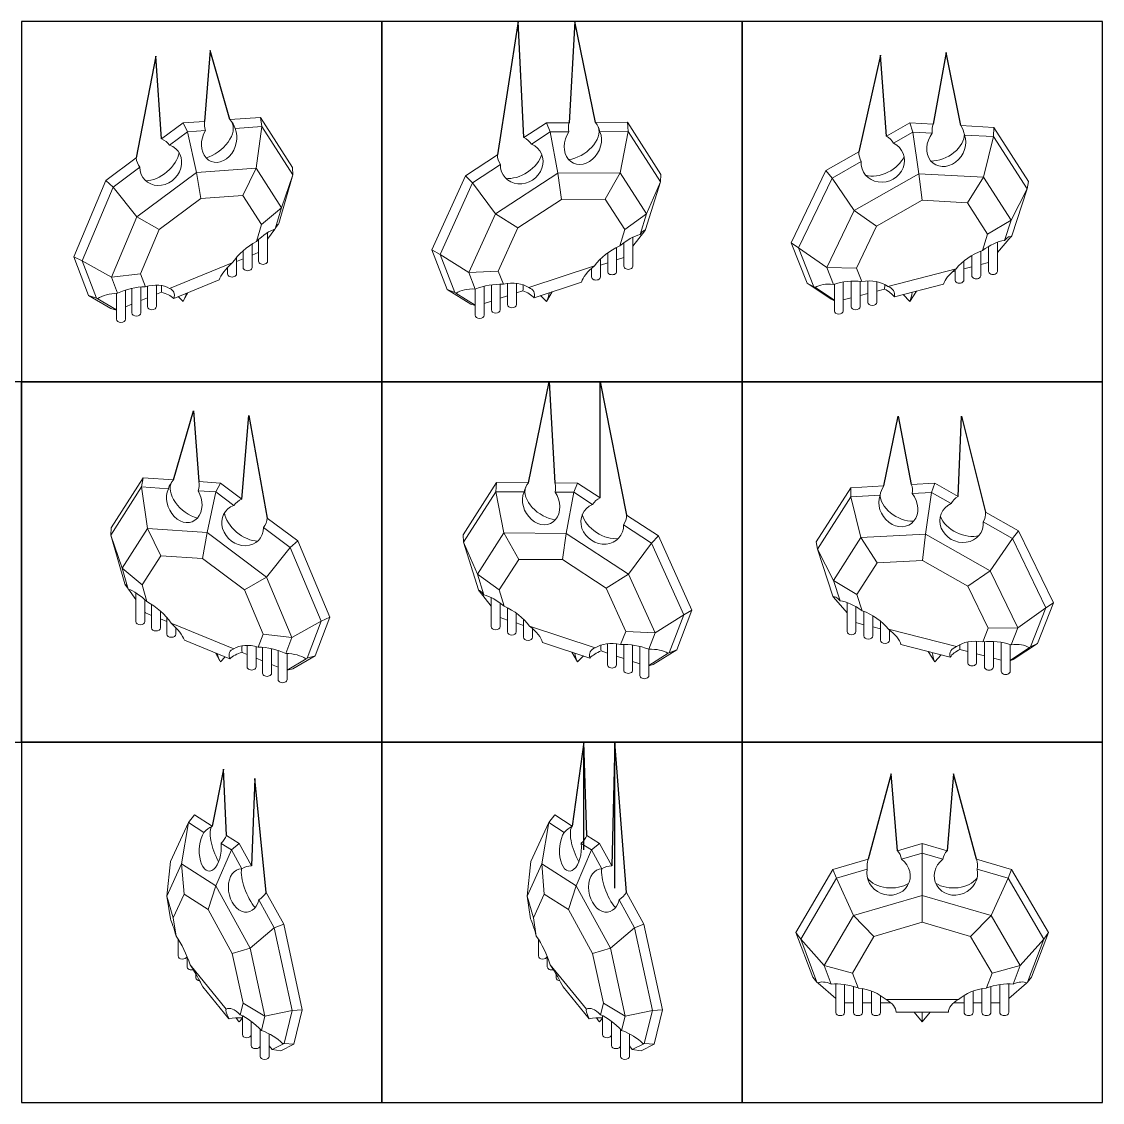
# Model space of a CAD drawing. Header units: inches. Extents: x -209 to 33, y -22 to 39.
# Drawn here: x -87.7 to -27.2, y -21.9 to 38.6 of the extents above; entities that cross this region are included whole.
import ezdxf

# ---------------------------------------------------------------- set-up
doc = ezdxf.new("R2010")
doc.units = ezdxf.units.IN
doc.header["$MEASUREMENT"] = 0

msp = doc.modelspace()

# ---------------------------------------------------------------- linework, layer by layer
for p, q in [((-59.871, 38.604), (-61.032, 31.141)), ((-59.549, 32.109), (-59.871, 38.604)), ((-56.698, 38.604), (-57.02, 32.943)), ((-55.537, 32.952), (-56.698, 38.604)), ((-77.118, 36.982), (-77.425, 33.019)), ((-76.008, 33.118), (-77.118, 36.982)), ((-80.149, 36.672), (-81.258, 30.975)), ((-79.842, 32.032), (-80.149, 36.672)), ((-39.58, 36.721), (-40.784, 31.313)), ((-39.247, 32.188), (-39.58, 36.721)), ((-35.897, 36.87), (-36.625, 32.863)), ((-35.087, 32.78), (-35.897, 36.87)), ((-59.289, 12.778), (-58.127, 18.43)), ((-58.127, 18.43), (-57.806, 12.768)), ((-55.277, 11.934), (-55.277, 18.43)), ((-55.277, 18.43), (-53.794, 10.966)), ((-79.167, 12.944), (-78.057, 16.807)), ((-78.057, 16.807), (-77.75, 12.845)), ((-75.333, 11.858), (-74.947, 16.549)), ((-74.947, 16.549), (-73.916, 10.801)), ((-39.39, 12.605), (-38.58, 16.518)), ((-38.58, 16.518), (-37.853, 12.689)), ((-35.23, 12.014), (-35.034, 16.518)), ((-35.034, 16.518), (-33.693, 11.139)), ((-56.196, -1.744), (-56.837, -6.446)), ((-56.196, -7.782), (-56.196, -1.744)), ((-56.019, -6.968), (-56.196, -1.744)), ((-54.446, -1.744), (-54.623, -8.677)), ((-54.446, -9.925), (-54.446, -1.744)), ((-53.806, -10.158), (-54.446, -1.744)), ((-76.371, -3.254), (-77.011, -6.446)), ((-76.193, -6.968), (-76.371, -3.254)), ((-38.989, -3.522), (-40.27, -8.302)), ((-38.634, -7.823), (-38.989, -3.522)), ((-35.489, -3.522), (-35.843, -7.823)), ((-34.207, -8.302), (-35.489, -3.522)), ((-74.621, -3.79), (-74.798, -8.677)), ((-73.98, -10.158), (-74.621, -3.79))]:
    msp.add_line(p, q)
at = {"color": 0, "linetype": 'Continuous', "lineweight": 0, "extrusion": (-2e-16, -0.707107, 0.707107)}
for p, q in [((-79.842, 32.032), (-78.633, 32.934)), ((-78.633, 32.934), (-77.425, 33.019)), ((-78.633, 32.934), (-78.383, 32.437)), ((-76.008, 33.118), (-74.303, 33.238)), ((-75.719, 32.624), (-74.219, 32.729)), ((-74.219, 32.729), (-74.547, 30.394)), ((-74.303, 33.238), (-72.509, 30.434)), ((-74.303, 33.238), (-74.219, 32.729)), ((-74.219, 32.729), (-72.488, 30.023)), ((-59.549, 32.109), (-58.285, 32.934)), ((-58.285, 32.934), (-57.02, 32.943)), ((-58.285, 32.934), (-58.073, 32.423)), ((-55.537, 32.952), (-53.753, 32.964)), ((-53.753, 32.964), (-51.876, 30.048)), ((-53.753, 32.964), (-53.715, 32.451)), ((-39.247, 32.188), (-37.936, 32.934)), ((-37.936, 32.934), (-36.625, 32.863)), ((-37.936, 32.934), (-37.765, 32.411)), ((-35.087, 32.78), (-33.237, 32.679)), ((-79.387, 31.688), (-78.383, 32.437)), ((-78.383, 32.437), (-77.379, 32.507)), ((-78.383, 32.437), (-77.883, 30.161)), ((-59.124, 31.737), (-58.073, 32.423)), ((-58.073, 32.423), (-57.023, 32.43)), ((-58.073, 32.423), (-57.651, 30.118)), ((-55.285, 32.441), (-53.715, 32.451)), ((-53.715, 32.451), (-54.16, 30.141)), ((-53.715, 32.451), (-51.903, 29.636)), ((-38.854, 31.791), (-37.765, 32.411)), ((-37.765, 32.411), (-36.676, 32.352)), ((-37.765, 32.411), (-37.423, 30.083)), ((-34.874, 32.254), (-33.246, 32.165)), ((-33.246, 32.165), (-33.803, 29.886)), ((-33.237, 32.679), (-33.246, 32.165)), ((-33.246, 32.165), (-31.368, 29.236)), ((-33.237, 32.679), (-31.291, 29.645)), ((-82.963, 29.702), (-81.258, 30.975)), ((-62.816, 29.976), (-61.032, 31.141)), ((-42.634, 30.261), (-40.784, 31.313)), ((-82.548, 29.328), (-81.047, 30.448)), ((-77.883, 30.161), (-74.547, 30.394)), ((-74.547, 30.394), (-75.292, 28.87)), ((-74.547, 30.394), (-73.128, 28.177)), ((-72.509, 30.434), (-72.488, 30.023)), ((-62.431, 29.577), (-60.861, 30.602)), ((-42.284, 29.839), (-40.656, 30.766)), ((-84.757, 25.434), (-82.963, 29.702)), ((-82.963, 29.702), (-82.548, 29.328)), ((-81.219, 27.671), (-77.883, 30.161)), ((-77.883, 30.161), (-77.633, 28.706)), ((-72.488, 30.023), (-73.277, 27.295)), ((-72.488, 30.023), (-73.128, 28.177)), ((-64.693, 25.821), (-62.816, 29.976)), ((-62.816, 29.976), (-62.431, 29.577)), ((-61.142, 27.839), (-57.651, 30.118)), ((-57.651, 30.118), (-54.16, 30.141)), ((-57.651, 30.118), (-57.439, 28.649)), ((-54.16, 30.141), (-54.989, 28.666)), ((-54.16, 30.141), (-52.675, 27.833)), ((-51.876, 30.048), (-51.903, 29.636)), ((-44.581, 26.224), (-42.634, 30.261)), ((-44.162, 25.944), (-42.284, 29.839)), ((-42.634, 30.261), (-42.284, 29.839)), ((-42.284, 29.839), (-41.043, 28.023)), ((-41.043, 28.023), (-37.423, 30.083)), ((-37.423, 30.083), (-37.252, 28.602)), ((-37.423, 30.083), (-33.803, 29.886)), ((-33.803, 29.886), (-34.711, 28.464)), ((-33.803, 29.886), (-32.264, 27.485)), ((-84.279, 25.209), (-82.548, 29.328)), ((-82.548, 29.328), (-81.219, 27.671)), ((-64.243, 25.567), (-62.431, 29.577)), ((-62.431, 29.577), (-61.142, 27.839)), ((-51.903, 29.636), (-52.729, 26.958)), ((-51.903, 29.636), (-52.675, 27.833)), ((-31.368, 29.236), (-32.264, 27.485)), ((-31.368, 29.236), (-32.224, 26.611)), ((-31.291, 29.645), (-31.368, 29.236)), ((-79.975, 26.959), (-77.633, 28.706)), ((-77.633, 28.706), (-75.292, 28.87)), ((-75.292, 28.87), (-74.247, 27.238)), ((-59.89, 27.05), (-57.439, 28.649)), ((-57.439, 28.649), (-54.989, 28.666)), ((-54.989, 28.666), (-53.896, 26.967)), ((-39.793, 27.156), (-37.252, 28.602)), ((-37.252, 28.602), (-34.711, 28.464)), ((-34.711, 28.464), (-33.578, 26.697)), ((-73.128, 28.177), (-74.247, 27.238)), ((-73.128, 28.177), (-73.469, 26.998)), ((-42.582, 24.83), (-41.043, 28.023)), ((-41.043, 28.023), (-39.793, 27.156)), ((-82.638, 24.294), (-81.219, 27.671)), ((-81.219, 27.671), (-79.975, 26.959)), ((-74.247, 27.238), (-74.52, 26.296)), ((-73.277, 27.295), (-73.303, 27.226)), ((-62.627, 24.552), (-61.142, 27.839)), ((-61.142, 27.839), (-59.89, 27.05)), ((-52.675, 27.833), (-53.896, 26.967)), ((-52.675, 27.833), (-53.032, 26.677)), ((-32.264, 27.485), (-33.578, 26.697)), ((-32.264, 27.485), (-32.634, 26.351)), ((-81.019, 24.474), (-79.975, 26.959)), ((-73.494, 26.99), (-73.904, 26.414)), ((-73.904, 26.789), (-73.904, 25.184)), ((-73.325, 27.228), (-73.43, 27.08)), ((-60.983, 24.631), (-59.89, 27.05)), ((-53.896, 26.967), (-54.181, 26.043)), ((-52.779, 26.895), (-53.448, 26.037)), ((-52.729, 26.958), (-52.762, 26.891)), ((-40.926, 24.806), (-39.793, 27.156)), ((-33.578, 26.697), (-33.874, 25.79)), ((-74.77, 26.15), (-74.77, 24.83)), ((-74.404, 26.405), (-74.404, 25.184)), ((-53.948, 26.224), (-53.948, 24.904)), ((-53.448, 26.525), (-53.448, 24.904)), ((-44.581, 26.224), (-44.162, 25.944)), ((-43.69, 23.953), (-44.581, 26.224)), ((-32.276, 26.55), (-33.026, 25.667)), ((-33.026, 26.248), (-33.026, 24.619)), ((-32.224, 26.611), (-32.263, 26.546)), ((-84.757, 25.434), (-84.279, 25.209)), ((-83.936, 23.269), (-84.757, 25.434)), ((-75.27, 25.773), (-75.27, 24.83)), ((-74.435, 25.667), (-74.77, 25.53)), ((-74.404, 25.711), (-74.435, 25.667)), ((-64.693, 25.821), (-64.243, 25.567)), ((-63.835, 23.604), (-64.693, 25.821)), ((-63.417, 23.435), (-64.243, 25.567)), ((-64.243, 25.567), (-62.627, 24.552)), ((-54.854, 25.651), (-54.854, 24.605)), ((-54.354, 25.959), (-54.354, 24.605)), ((-43.305, 23.759), (-44.162, 25.944)), ((-44.162, 25.944), (-42.582, 24.83)), ((-34.466, 25.507), (-34.466, 24.377)), ((-33.966, 25.755), (-33.966, 24.377)), ((-33.526, 26.014), (-33.526, 24.619)), ((-83.489, 23.126), (-84.279, 25.209)), ((-84.279, 25.209), (-82.638, 24.294)), ((-75.875, 25.092), (-79.391, 23.656)), ((-76.136, 24.842), (-76.136, 24.477)), ((-75.636, 25.402), (-75.636, 24.477)), ((-75.27, 25.326), (-75.636, 25.177)), ((-55.6, 24.924), (-59.279, 23.71)), ((-55.26, 25.309), (-55.26, 24.306)), ((-54.854, 25.102), (-55.26, 24.968)), ((-53.948, 25.401), (-54.354, 25.267)), ((-42.582, 24.83), (-40.926, 24.806)), ((-42.212, 23.885), (-42.582, 24.83)), ((-34.905, 25.199), (-34.905, 24.135)), ((-34.466, 24.878), (-34.905, 24.765)), ((-33.526, 25.12), (-33.966, 25.007)), ((-82.638, 24.294), (-81.019, 24.474)), ((-82.297, 23.394), (-82.638, 24.294)), ((-80.746, 23.754), (-81.019, 24.474)), ((-62.627, 24.552), (-60.983, 24.631)), ((-62.27, 23.63), (-62.627, 24.552)), ((-60.697, 23.894), (-60.983, 24.631)), ((-55.76, 24.786), (-55.76, 24.306)), ((-40.63, 24.052), (-40.926, 24.806)), ((-35.344, 24.761), (-39.159, 23.779)), ((-35.405, 24.636), (-35.541, 24.601)), ((-35.405, 24.714), (-35.405, 24.135)), ((-81.496, 22.288), (-81.496, 23.665)), ((-80.996, 22.288), (-80.996, 23.742)), ((-80.63, 22.642), (-80.63, 23.784)), ((-80.13, 22.642), (-80.13, 23.847)), ((-76.613, 24.138), (-79.153, 23.101)), ((-63.835, 23.604), (-63.417, 23.435)), ((-62.523, 22.787), (-63.835, 23.604)), ((-62.276, 22.158), (-62.276, 23.631)), ((-61.776, 22.158), (-61.776, 23.788)), ((-61.37, 22.457), (-61.37, 23.864)), ((-60.87, 22.457), (-60.87, 23.898)), ((-60.464, 22.756), (-60.464, 23.933)), ((-59.964, 22.756), (-59.964, 23.941)), ((-56.322, 24.015), (-58.98, 23.138)), ((-43.69, 23.953), (-43.305, 23.759)), ((-42.331, 23.053), (-43.69, 23.953)), ((-43.305, 23.759), (-43.231, 23.723)), ((-42.162, 23.001), (-43.254, 23.725)), ((-42.162, 22.396), (-42.162, 23.902)), ((-41.662, 22.396), (-41.662, 24.022)), ((-41.222, 22.638), (-41.222, 24.069)), ((-40.722, 22.638), (-40.722, 24.06)), ((-40.282, 22.88), (-40.282, 24.08)), ((-39.782, 22.88), (-39.782, 24.037)), ((-39.352, 23.621), (-39.782, 23.51)), ((-36.045, 23.896), (-38.801, 23.187)), ((-83.936, 23.269), (-83.489, 23.126)), ((-82.684, 22.531), (-83.936, 23.269)), ((-83.489, 23.126), (-83.411, 23.1)), ((-82.362, 22.462), (-83.442, 23.098)), ((-82.362, 21.935), (-82.362, 23.392)), ((-81.862, 21.935), (-81.862, 23.565)), ((-80.63, 23.138), (-80.996, 22.988)), ((-79.846, 23.458), (-80.13, 23.342)), ((-78.905, 23.202), (-78.633, 22.934)), ((-78.605, 22.982), (-78.36, 23.425)), ((-63.417, 23.435), (-63.34, 23.403)), ((-62.276, 22.723), (-63.367, 23.403)), ((-60.464, 23.253), (-60.87, 23.119)), ((-59.604, 23.536), (-59.964, 23.417)), ((-58.61, 23.26), (-58.285, 22.934)), ((-58.285, 22.934), (-57.959, 23.475)), ((-42.331, 23.053), (-42.162, 22.977)), ((-41.222, 23.139), (-41.662, 23.026)), ((-40.282, 23.381), (-40.722, 23.268)), ((-38.306, 23.314), (-37.936, 22.934)), ((-37.936, 22.934), (-37.566, 23.504)), ((-82.684, 22.531), (-82.362, 22.451)), ((-81.496, 22.784), (-81.862, 22.635)), ((-62.523, 22.787), (-62.276, 22.703)), ((-61.37, 22.954), (-61.776, 22.82)), ((-80.872, 13.063), (-82.665, 10.26)), ((-80.872, 13.063), (-80.956, 12.554)), ((-79.167, 12.944), (-80.872, 13.063)), ((-76.541, 12.76), (-77.75, 12.845)), ((-76.541, 12.76), (-76.791, 12.263)), ((-75.333, 11.858), (-76.541, 12.76)), ((-61.073, 12.79), (-62.95, 9.873)), ((-61.073, 12.79), (-61.111, 12.277)), ((-59.289, 12.778), (-61.073, 12.79)), ((-56.541, 12.76), (-57.806, 12.768)), ((-56.541, 12.76), (-56.753, 12.248)), ((-55.277, 11.934), (-56.541, 12.76)), ((-36.541, 12.76), (-37.853, 12.689)), ((-36.541, 12.76), (-36.712, 12.237)), ((-35.23, 12.014), (-36.541, 12.76)), ((-80.956, 12.554), (-82.687, 9.849)), ((-80.956, 12.554), (-80.627, 10.22)), ((-79.456, 12.449), (-80.956, 12.554)), ((-76.791, 12.263), (-77.795, 12.333)), ((-76.791, 12.263), (-77.291, 9.986)), ((-75.788, 11.513), (-76.791, 12.263)), ((-61.111, 12.277), (-62.923, 9.462)), ((-61.111, 12.277), (-60.666, 9.967)), ((-59.541, 12.267), (-61.111, 12.277)), ((-56.753, 12.248), (-57.803, 12.255)), ((-56.753, 12.248), (-57.175, 9.944)), ((-55.702, 11.562), (-56.753, 12.248)), ((-41.24, 12.505), (-43.186, 9.47)), ((-39.39, 12.605), (-41.24, 12.505)), ((-41.24, 12.505), (-41.231, 11.991)), ((-36.712, 12.237), (-37.802, 12.177)), ((-36.712, 12.237), (-37.054, 9.908)), ((-35.623, 11.617), (-36.712, 12.237)), ((-41.231, 11.991), (-43.109, 9.062)), ((-39.603, 12.079), (-41.231, 11.991)), ((-41.231, 11.991), (-40.674, 9.712)), ((-52.01, 9.801), (-53.794, 10.966)), ((-31.843, 10.086), (-33.693, 11.139)), ((-72.211, 9.528), (-73.916, 10.801)), ((-52.395, 9.403), (-53.965, 10.428)), ((-32.194, 9.665), (-33.822, 10.591)), ((-82.665, 10.26), (-82.687, 9.849)), ((-82.687, 9.849), (-81.898, 7.121)), ((-82.687, 9.849), (-82.046, 8.002)), ((-80.627, 10.22), (-82.046, 8.002)), ((-80.627, 10.22), (-79.883, 8.696)), ((-77.291, 9.986), (-80.627, 10.22)), ((-77.291, 9.986), (-77.541, 8.532)), ((-73.956, 7.496), (-77.291, 9.986)), ((-72.627, 9.154), (-74.127, 10.274)), ((-62.95, 9.873), (-62.923, 9.462)), ((-60.666, 9.967), (-62.151, 7.659)), ((-60.666, 9.967), (-59.837, 8.491)), ((-57.175, 9.944), (-60.666, 9.967)), ((-57.175, 9.944), (-57.387, 8.475)), ((-53.684, 7.664), (-57.175, 9.944)), ((-52.01, 9.801), (-52.395, 9.403)), ((-50.133, 5.647), (-52.01, 9.801)), ((-40.674, 9.712), (-42.214, 7.311)), ((-37.054, 9.908), (-40.674, 9.712)), ((-40.674, 9.712), (-39.766, 8.29)), ((-37.054, 9.908), (-37.225, 8.428)), ((-33.435, 7.848), (-37.054, 9.908)), ((-31.843, 10.086), (-32.194, 9.665)), ((-29.897, 6.05), (-31.843, 10.086)), ((-72.627, 9.154), (-73.956, 7.496)), ((-72.211, 9.528), (-72.627, 9.154)), ((-70.896, 5.035), (-72.627, 9.154)), ((-70.418, 5.26), (-72.211, 9.528)), ((-62.923, 9.462), (-62.096, 6.784)), ((-62.923, 9.462), (-62.151, 7.659)), ((-52.395, 9.403), (-53.684, 7.664)), ((-50.583, 5.393), (-52.395, 9.403)), ((-43.186, 9.47), (-43.109, 9.062)), ((-32.194, 9.665), (-33.435, 7.848)), ((-30.315, 5.769), (-32.194, 9.665)), ((-79.883, 8.696), (-80.927, 7.064)), ((-77.541, 8.532), (-79.883, 8.696)), ((-75.2, 6.784), (-77.541, 8.532)), ((-59.837, 8.491), (-60.93, 6.793)), ((-57.387, 8.475), (-59.837, 8.491)), ((-54.936, 6.875), (-57.387, 8.475)), ((-43.109, 9.062), (-42.253, 6.436)), ((-43.109, 9.062), (-42.214, 7.311)), ((-82.046, 8.002), (-80.927, 7.064)), ((-82.046, 8.002), (-81.705, 6.824)), ((-39.766, 8.29), (-40.899, 6.523)), ((-37.225, 8.428), (-39.766, 8.29)), ((-34.685, 6.982), (-37.225, 8.428)), ((-73.956, 7.496), (-75.2, 6.784)), ((-72.537, 4.12), (-73.956, 7.496)), ((-62.151, 7.659), (-60.93, 6.793)), ((-62.151, 7.659), (-61.794, 6.502)), ((-53.684, 7.664), (-54.936, 6.875)), ((-52.199, 4.378), (-53.684, 7.664)), ((-42.214, 7.311), (-40.899, 6.523)), ((-42.214, 7.311), (-41.844, 6.176)), ((-33.435, 7.848), (-34.685, 6.982)), ((-31.895, 4.655), (-33.435, 7.848)), ((-81.898, 7.121), (-81.872, 7.052)), ((-81.85, 7.054), (-81.744, 6.905)), ((-81.68, 6.816), (-81.271, 6.24)), ((-80.927, 7.064), (-80.655, 6.122)), ((-74.156, 4.299), (-75.2, 6.784)), ((-62.096, 6.784), (-62.064, 6.717)), ((-62.047, 6.72), (-61.378, 5.863)), ((-60.93, 6.793), (-60.645, 5.868)), ((-53.843, 4.456), (-54.936, 6.875)), ((-33.552, 4.632), (-34.685, 6.982)), ((-81.271, 5.01), (-81.271, 6.614)), ((-80.771, 5.01), (-80.771, 6.231)), ((-61.378, 4.73), (-61.378, 6.351)), ((-42.253, 6.436), (-42.215, 6.371)), ((-42.201, 6.375), (-41.451, 5.493)), ((-41.451, 4.444), (-41.451, 6.073)), ((-40.899, 6.523), (-40.604, 5.616)), ((-80.771, 5.537), (-80.739, 5.492)), ((-80.739, 5.492), (-80.405, 5.356)), ((-80.405, 4.656), (-80.405, 5.976)), ((-79.905, 4.656), (-79.905, 5.598)), ((-60.878, 4.73), (-60.878, 6.049)), ((-60.472, 4.431), (-60.472, 5.785)), ((-59.972, 4.431), (-59.972, 5.477)), ((-50.991, 3.43), (-50.133, 5.647)), ((-50.133, 5.647), (-50.583, 5.393)), ((-40.951, 4.444), (-40.951, 5.839)), ((-40.512, 4.202), (-40.512, 5.58)), ((-30.315, 5.769), (-31.895, 4.655)), ((-31.172, 3.584), (-30.315, 5.769)), ((-30.787, 3.779), (-29.897, 6.05)), ((-29.897, 6.05), (-30.315, 5.769)), ((-79.905, 5.152), (-79.539, 5.002)), ((-79.539, 4.303), (-79.539, 5.228)), ((-79.299, 4.917), (-75.784, 3.482)), ((-70.896, 5.035), (-72.537, 4.12)), ((-71.685, 2.952), (-70.896, 5.035)), ((-71.238, 3.095), (-70.418, 5.26)), ((-70.418, 5.26), (-70.896, 5.035)), ((-60.878, 5.227), (-60.472, 5.093)), ((-59.972, 4.928), (-59.566, 4.794)), ((-59.566, 4.132), (-59.566, 5.135)), ((-50.583, 5.393), (-52.199, 4.378)), ((-51.409, 3.26), (-50.583, 5.393)), ((-40.951, 4.946), (-40.512, 4.832)), ((-40.012, 4.202), (-40.012, 5.332)), ((-39.572, 3.961), (-39.572, 5.024)), ((-79.039, 4.303), (-79.039, 4.668)), ((-74.428, 3.58), (-74.156, 4.299)), ((-72.537, 4.12), (-74.156, 4.299)), ((-59.226, 4.749), (-55.547, 3.536)), ((-59.066, 4.132), (-59.066, 4.611)), ((-54.129, 3.72), (-53.843, 4.456)), ((-52.199, 4.378), (-53.843, 4.456)), ((-52.556, 3.456), (-52.199, 4.378)), ((-40.012, 4.704), (-39.572, 4.591)), ((-39.133, 4.586), (-35.318, 3.604)), ((-39.072, 3.961), (-39.072, 4.539)), ((-39.072, 4.462), (-38.936, 4.427)), ((-33.847, 3.877), (-33.552, 4.632)), ((-31.895, 4.655), (-33.552, 4.632)), ((-32.265, 3.711), (-31.895, 4.655)), ((-78.561, 3.964), (-76.022, 2.927)), ((-75.044, 3.673), (-75.044, 2.468)), ((-72.878, 3.22), (-72.537, 4.12)), ((-58.504, 3.841), (-55.846, 2.964)), ((-54.862, 3.767), (-54.862, 2.581)), ((-54.362, 3.759), (-54.362, 2.581)), ((-53.956, 3.724), (-53.956, 2.282)), ((-53.456, 3.69), (-53.456, 2.282)), ((-38.432, 3.722), (-35.677, 3.012)), ((-34.695, 3.863), (-34.695, 2.706)), ((-34.195, 3.906), (-34.195, 2.706)), ((-33.755, 3.886), (-33.755, 2.464)), ((-33.255, 3.894), (-33.255, 2.464)), ((-32.816, 3.847), (-32.816, 2.222)), ((-32.316, 3.728), (-32.316, 2.222)), ((-32.146, 2.879), (-30.787, 3.779)), ((-30.787, 3.779), (-31.172, 3.584)), ((-76.569, 2.808), (-76.815, 3.251)), ((-76.27, 3.028), (-76.541, 2.76)), ((-75.329, 3.284), (-75.044, 3.167)), ((-74.544, 3.61), (-74.544, 2.468)), ((-74.178, 3.567), (-74.178, 2.114)), ((-73.678, 3.49), (-73.678, 2.114)), ((-73.312, 3.391), (-73.312, 1.761)), ((-72.812, 3.218), (-72.812, 1.761)), ((-72.491, 2.357), (-71.238, 3.095)), ((-71.238, 3.095), (-71.685, 2.952)), ((-56.541, 2.76), (-56.867, 3.301)), ((-56.216, 3.086), (-56.541, 2.76)), ((-55.222, 3.362), (-54.862, 3.243)), ((-54.362, 3.078), (-53.956, 2.944)), ((-53.05, 3.613), (-53.05, 1.984)), ((-52.55, 3.456), (-52.55, 1.984)), ((-52.55, 2.549), (-51.459, 3.229)), ((-52.303, 2.612), (-50.991, 3.43)), ((-51.409, 3.26), (-51.486, 3.229)), ((-50.991, 3.43), (-51.409, 3.26)), ((-36.541, 2.76), (-36.911, 3.33)), ((-36.172, 3.14), (-36.541, 2.76)), ((-35.126, 3.446), (-34.695, 3.335)), ((-34.195, 3.207), (-33.755, 3.094)), ((-32.316, 2.827), (-31.224, 3.55)), ((-31.172, 3.584), (-31.246, 3.548)), ((-74.544, 2.963), (-74.178, 2.814)), ((-73.678, 2.61), (-73.312, 2.46)), ((-72.812, 2.288), (-71.733, 2.924)), ((-71.685, 2.952), (-71.763, 2.925)), ((-53.456, 2.779), (-53.05, 2.645)), ((-52.303, 2.612), (-52.55, 2.528)), ((-33.255, 2.965), (-32.816, 2.852)), ((-32.146, 2.879), (-32.316, 2.803)), ((-72.491, 2.357), (-72.812, 2.277)), ((-77.996, -5.817), (-78.333, -6.246)), ((-77.011, -6.446), (-77.996, -5.817)), ((-57.821, -5.817), (-58.159, -6.246)), ((-56.837, -6.446), (-57.821, -5.817)), ((-78.333, -6.246), (-79.332, -8.434)), ((-78.333, -6.246), (-78.721, -8.569)), ((-77.467, -6.799), (-78.333, -6.246)), ((-58.159, -6.246), (-59.158, -8.434)), ((-58.159, -6.246), (-58.546, -8.569)), ((-57.292, -6.799), (-58.159, -6.246)), ((-75.496, -7.414), (-76.193, -6.968)), ((-55.321, -7.414), (-56.019, -6.968)), ((-75.929, -7.782), (-76.795, -9.8)), ((-75.929, -7.782), (-76.508, -7.412)), ((-75.496, -7.414), (-75.929, -7.782)), ((-75.349, -8.832), (-75.929, -7.782)), ((-74.798, -8.677), (-75.496, -7.414)), ((-55.754, -7.782), (-56.62, -9.8)), ((-55.754, -7.782), (-56.334, -7.412)), ((-55.321, -7.414), (-55.754, -7.782)), ((-55.175, -8.832), (-55.754, -7.782)), ((-54.623, -8.677), (-55.321, -7.414)), ((-37.239, -7.414), (-38.634, -7.823)), ((-37.239, -7.414), (-37.239, -7.959)), ((-35.843, -7.823), (-37.239, -7.414)), ((-79.332, -8.434), (-79.54, -10.363)), ((-59.158, -8.434), (-59.365, -10.363)), ((-40.27, -8.302), (-42.239, -8.879)), ((-37.239, -7.959), (-38.398, -8.299)), ((-37.239, -7.959), (-37.239, -10.33)), ((-36.08, -8.299), (-37.239, -7.959)), ((-32.239, -8.879), (-34.207, -8.302)), ((-78.721, -8.569), (-79.54, -10.363)), ((-78.721, -8.569), (-78.58, -10.261)), ((-76.795, -9.8), (-78.721, -8.569)), ((-58.546, -8.569), (-59.365, -10.363)), ((-58.546, -8.569), (-58.405, -10.261)), ((-56.62, -9.8), (-58.546, -8.569)), ((-42.239, -8.879), (-44.31, -12.414)), ((-42.239, -8.879), (-42.047, -9.368)), ((-40.315, -8.86), (-42.047, -9.368)), ((-32.43, -9.368), (-34.162, -8.86)), ((-32.239, -8.879), (-32.43, -9.368)), ((-30.168, -12.414), (-32.239, -8.879)), ((-42.047, -9.368), (-44.046, -12.78)), ((-42.047, -9.368), (-41.091, -11.458)), ((-32.43, -9.368), (-33.387, -11.458)), ((-30.431, -12.78), (-32.43, -9.368)), ((-78.58, -10.261), (-79.182, -11.581)), ((-77.228, -11.125), (-78.58, -10.261)), ((-76.795, -9.8), (-77.228, -11.125)), ((-74.869, -13.287), (-76.795, -9.8)), ((-72.996, -11.941), (-73.98, -10.158)), ((-58.405, -10.261), (-59.008, -11.581)), ((-57.053, -11.125), (-58.405, -10.261)), ((-56.62, -9.8), (-57.053, -11.125)), ((-54.694, -13.287), (-56.62, -9.8)), ((-52.821, -11.941), (-53.806, -10.158)), ((-79.54, -10.363), (-79.182, -11.581)), ((-79.54, -10.363), (-79.343, -11.643)), ((-73.524, -12.135), (-74.39, -10.567)), ((-59.365, -10.363), (-59.008, -11.581)), ((-59.365, -10.363), (-59.169, -11.643)), ((-53.35, -12.135), (-54.216, -10.567)), ((-37.239, -10.33), (-41.091, -11.458)), ((-37.239, -10.33), (-37.239, -11.832)), ((-33.387, -11.458), (-37.239, -10.33)), ((-75.876, -13.572), (-77.228, -11.125)), ((-55.701, -13.572), (-57.053, -11.125)), ((-41.091, -11.458), (-42.729, -14.255)), ((-41.091, -11.458), (-39.943, -12.624)), ((-33.387, -11.458), (-34.535, -12.624)), ((-31.748, -14.255), (-33.387, -11.458)), ((-79.182, -11.581), (-79.025, -12.604)), ((-72.996, -11.941), (-73.524, -12.135)), ((-71.96, -16.744), (-72.996, -11.941)), ((-59.008, -11.581), (-58.851, -12.604)), ((-52.821, -11.941), (-53.35, -12.135)), ((-51.786, -16.744), (-52.821, -11.941)), ((-37.239, -11.832), (-39.943, -12.624)), ((-34.535, -12.624), (-37.239, -11.832)), ((-73.524, -12.135), (-74.869, -13.287)), ((-72.525, -16.772), (-73.524, -12.135)), ((-53.35, -12.135), (-54.694, -13.287)), ((-52.35, -16.772), (-53.35, -12.135)), ((-44.31, -12.414), (-44.046, -12.78)), ((-44.31, -12.414), (-43.362, -14.914)), ((-39.943, -12.624), (-41.148, -14.682)), ((-33.329, -14.682), (-34.535, -12.624)), ((-31.115, -14.914), (-30.168, -12.414)), ((-30.168, -12.414), (-30.431, -12.78)), ((-78.909, -13.717), (-78.909, -12.78)), ((-74.869, -13.287), (-75.876, -13.572)), ((-74.049, -17.087), (-74.869, -13.287)), ((-58.735, -13.717), (-58.735, -12.78)), ((-54.694, -13.287), (-55.701, -13.572)), ((-53.875, -17.087), (-54.694, -13.287)), ((-44.046, -12.78), (-43.135, -15.185)), ((-44.046, -12.78), (-42.729, -14.255)), ((-30.431, -12.78), (-31.748, -14.255)), ((-31.342, -15.185), (-30.431, -12.78)), ((-78.409, -14.329), (-78.409, -13.761)), ((-75.273, -16.369), (-75.876, -13.572)), ((-58.235, -14.329), (-58.235, -13.761)), ((-55.098, -16.369), (-55.701, -13.572)), ((-78.243, -14.214), (-76.213, -16.7)), ((-58.068, -14.214), (-56.038, -16.7)), ((-42.729, -14.255), (-41.148, -14.682)), ((-42.729, -14.255), (-42.335, -15.295)), ((-31.748, -14.255), (-33.329, -14.682)), ((-32.142, -15.295), (-31.748, -14.255)), ((-77.909, -14.941), (-77.909, -14.751)), ((-57.735, -14.941), (-57.735, -14.751)), ((-43.362, -14.914), (-43.135, -15.185)), ((-41.148, -14.682), (-40.834, -15.513)), ((-33.644, -15.513), (-33.329, -14.682)), ((-31.115, -14.914), (-31.342, -15.185)), ((-77.528, -15.443), (-76.061, -17.239)), ((-57.353, -15.443), (-55.887, -17.239)), ((-43.135, -15.185), (-43.075, -15.238)), ((-43.074, -15.238), (-42.084, -16.094)), ((-42.084, -16.884), (-42.084, -15.281)), ((-41.584, -16.884), (-41.584, -15.319)), ((-41.084, -16.884), (-41.084, -15.43)), ((-40.584, -16.884), (-40.584, -15.549)), ((-40.084, -16.884), (-40.084, -15.685)), ((-34.394, -15.685), (-34.394, -16.884)), ((-33.894, -15.549), (-33.894, -16.884)), ((-33.394, -15.43), (-33.394, -16.884)), ((-32.894, -15.319), (-32.894, -16.884)), ((-32.394, -16.094), (-31.403, -15.238)), ((-32.394, -15.281), (-32.394, -16.884)), ((-31.342, -15.185), (-31.402, -15.238)), ((-41.584, -16.341), (-41.084, -16.341)), ((-40.584, -16.341), (-40.084, -16.341)), ((-39.584, -16.884), (-39.584, -15.927)), ((-39.584, -16.341), (-39.004, -16.341)), ((-39.269, -16.164), (-35.209, -16.164)), ((-35.473, -16.341), (-34.894, -16.341)), ((-34.894, -15.927), (-34.894, -16.884)), ((-34.394, -16.341), (-33.894, -16.341)), ((-33.394, -16.341), (-32.894, -16.341)), ((-75.43, -17.007), (-75.273, -16.369)), ((-74.049, -17.087), (-75.273, -16.369)), ((-72.525, -16.772), (-74.049, -17.087)), ((-72.98, -18.619), (-72.525, -16.772)), ((-71.96, -16.744), (-72.525, -16.772)), ((-72.434, -18.664), (-71.96, -16.744)), ((-55.256, -17.007), (-55.098, -16.369)), ((-53.875, -17.087), (-55.098, -16.369)), ((-52.35, -16.772), (-53.875, -17.087)), ((-52.806, -18.619), (-52.35, -16.772)), ((-51.786, -16.744), (-52.35, -16.772)), ((-52.259, -18.664), (-51.786, -16.744)), ((-38.705, -16.871), (-35.772, -16.871)), ((-37.239, -17.414), (-37.688, -16.871)), ((-36.789, -16.871), (-37.239, -17.414)), ((-75.314, -17.198), (-75.496, -17.414)), ((-75.314, -17.064), (-75.314, -18.119)), ((-74.814, -17.382), (-74.814, -18.732)), ((-74.246, -17.885), (-74.049, -17.087)), ((-55.14, -17.198), (-55.321, -17.414)), ((-55.14, -17.064), (-55.14, -18.119)), ((-54.64, -17.382), (-54.64, -18.732)), ((-54.072, -17.885), (-53.875, -17.087)), ((-74.314, -17.817), (-74.314, -19.344)), ((-73.814, -18.084), (-73.814, -19.344)), ((-54.14, -17.817), (-54.14, -19.344)), ((-53.64, -18.084), (-53.64, -19.344)), ((-73.814, -18.754), (-73.649, -18.956)), ((-73.649, -18.956), (-73.008, -18.633)), ((-73.157, -19.028), (-72.434, -18.664)), ((-72.98, -18.619), (-73.056, -18.617)), ((-72.434, -18.664), (-72.98, -18.619)), ((-53.64, -18.754), (-53.475, -18.956)), ((-53.475, -18.956), (-52.834, -18.633)), ((-52.983, -19.028), (-52.259, -18.664)), ((-52.806, -18.619), (-52.882, -18.617)), ((-52.259, -18.664), (-52.806, -18.619)), ((-73.157, -19.028), (-73.649, -18.956)), ((-52.983, -19.028), (-53.475, -18.956))]:
    msp.add_line(p, q, dxfattribs=at)
for points in [[(-67.5, 38.604), (-87.674, 38.604), (-87.674, 18.43), (-67.5, 18.43)], [(-47.326, 38.604), (-67.5, 38.604), (-67.5, 18.43), (-47.326, 18.43)], [(-27.152, 38.604), (-47.326, 38.604), (-47.326, 18.43), (-27.152, 18.43)], [(-87.674, 18.43), (-107.849, 18.43), (-107.849, -1.744), (-87.674, -1.744)], [(-67.5, 18.43), (-87.674, 18.43), (-87.674, -1.744), (-67.5, -1.744)], [(-47.326, 18.43), (-67.5, 18.43), (-67.5, -1.744), (-47.326, -1.744)], [(-27.152, 18.43), (-47.326, 18.43), (-47.326, -1.744), (-27.152, -1.744)], [(-67.5, -1.744), (-87.674, -1.744), (-87.674, -21.919), (-67.5, -21.919)], [(-47.326, -1.744), (-67.5, -1.744), (-67.5, -21.919), (-47.326, -21.919)], [(-27.152, -1.744), (-47.326, -1.744), (-47.326, -21.919), (-27.152, -21.919)]]:
    msp.add_lwpolyline(points, close=True)
at = {"color": 0, "linetype": 'Continuous', "lineweight": 0}
for centre, major_axis, ratio, start_param, end_param in [((-76.554, 32.581), (-0.663, 0.799), 0.737159, 0.535069, 1.100897), ((-77.118, 32.114), (-1.162, -0.949), 0.612372, 0.929114, 3.057404), ((-76.554, 32.581), (-0.663, 0.799), 0.737159, 4.208782, 4.774609), ((-56.158, 32.451), (-0.649, 0.81), 0.768626, 0.475808, 1.041635), ((-56.698, 32.018), (-1.252, -0.826), 0.640856, 0.917507, 2.96967), ((-56.158, 32.451), (-0.649, 0.81), 0.768626, 4.14952, 4.715348), ((-35.777, 32.319), (-0.638, 0.819), 0.79869, 0.414196, 0.980023), ((-35.777, 32.319), (-0.638, 0.819), 0.79869, 4.087909, 4.653736), ((-76.61, 31.92), (0.44, 1.151), 0.772804, 1.346588, 5.626694), ((-60.002, 31.184), (0.882, 0.547), 0.973199, 0.007025, 0.572852), ((-56.246, 31.794), (0.546, 1.104), 0.807432, 1.386938, 5.667044), ((-39.763, 31.293), (0.8, 0.661), 0.964249, 6.087405, 6.653233), ((-35.897, 31.668), (0.659, 1.041), 0.837993, 1.440131, 5.720236), ((-36.291, 31.918), (-1.334, -0.686), 0.664463, 0.908503, 2.833161), ((-79.878, 30.585), (0.903, 0.838), 0.885889, 2.451232, 6.731337), ((-80.228, 31.082), (0.969, 0.372), 0.979189, 0.262923, 0.82875), ((-59.666, 30.667), (1.024, 0.685), 0.903016, 2.559555, 6.839661), ((-39.443, 30.756), (1.13, 0.491), 0.915348, 2.689732, 6.969838), ((-80.228, 31.082), (0.969, 0.372), 0.979189, 2.872395, 3.438222), ((-80.149, 30.876), (-1.162, -0.949), 0.612372, 0.64839, 2.553407), ((-60.002, 31.184), (0.882, 0.547), 0.973199, 2.616497, 3.182324), ((-59.871, 30.972), (-1.252, -0.826), 0.640856, 0.633009, 2.514756), ((-39.763, 31.293), (0.8, 0.661), 0.964249, 2.413692, 2.97952), ((-39.58, 31.072), (-1.334, -0.686), 0.664463, 0.615379, 2.470764), ((-74.102, 24.905), (0.789, 2.344), 0.058561, 6.161719, 6.770376), ((-74.948, 25.634), (1.775, 1.449), 0.612372, 0.148815, 0.158986), ((-74.328, 24.935), (1.456, 2.026), 0.41508, 0.510847, 1.161303), ((-74.448, 25.022), (1.228, 2.178), 0.292625, 0.116449, 0.144315), ((-53.946, 24.668), (1.613, 1.903), 0.458816, 0.553067, 1.203524), ((-53.72, 24.625), (0.937, 2.289), 0.11615, 6.183334, 6.791991), ((-54.478, 25.403), (1.913, 1.261), 0.640856, 0.212611, 0.235084), ((-54.056, 24.762), (1.342, 2.11), 0.241631, 0.083538, 0.111404), ((-74.198, 24.716), (1.897, 1.549), 0.612372, 1.25938, 2.018887), ((-53.845, 24.442), (2.045, 1.349), 0.640856, 1.323176, 2.082683), ((-33.596, 24.401), (1.768, 1.76), 0.498619, 0.600734, 1.251191), ((-33.372, 24.343), (1.084, 2.223), 0.171866, 6.208814, 6.817471), ((-34.038, 25.165), (2.037, 1.049), 0.664463, 0.282915, 0.304151), ((-33.696, 24.501), (1.454, 2.034), 0.191699, 0.048199, 0.076066), ((-33.525, 24.168), (2.178, 1.121), 0.664463, 1.393479, 2.152986), ((-74.448, 25.022), (2.154, 1.27), 0.357341, 2.068647, 2.753366), ((-75.02, 24.83), (-0.25, 0), 0.707107, 0, 3.141593), ((-74.154, 25.184), (-0.25, 0), 0.707107, 0, 3.141593), ((-54.056, 24.762), (2.252, 1.086), 0.384363, 2.127233, 2.811953), ((-53.698, 24.904), (-0.25, 0), 0.707107, 0, 3.141593), ((-75.886, 24.477), (-0.25, 0), 0.707107, 0, 3.141593), ((-55.51, 24.306), (-0.25, 0), 0.707107, 0, 3.141593), ((-54.604, 24.605), (-0.25, 0), 0.707107, 0, 3.141593), ((-33.696, 24.501), (2.337, 0.888), 0.406758, 2.188945, 2.873664), ((-34.216, 24.377), (-0.25, 0), 0.707107, 0, 3.141593), ((-33.276, 24.619), (-0.25, 0), 0.707107, 0, 3.141593), ((-81.284, 22.096), (2.402, 0.675), 0.631068, 1.173122, 1.823579), ((-81.068, 21.911), (1.897, 1.549), 0.612372, 0.19541, 0.954918), ((-81.818, 22.829), (1.775, 1.449), 0.612372, 5.710211, 5.938329), ((-81.318, 22.217), (2.154, 1.27), 0.357341, 5.894959, 6.579678), ((-61.364, 22.104), (2.286, -0.943), 0.526172, 2.182083, 2.790739), ((-61.225, 22.268), (2.462, 0.404), 0.641376, 1.251205, 1.901661), ((-61.034, 22.071), (2.045, 1.349), 0.640856, 0.259206, 1.018714), ((-61.668, 23.032), (1.913, 1.261), 0.640856, 5.774007, 5.977436), ((-61.245, 22.391), (2.252, 1.086), 0.384363, 5.953545, 6.638265), ((-41.15, 22.582), (2.241, -1.108), 0.126912, 2.81898, 2.846847), ((-41.298, 22.303), (2.186, -1.156), 0.503692, 2.247238, 2.855895), ((-41.144, 22.458), (2.492, 0.122), 0.646363, 1.331398, 1.981855), ((-40.979, 22.25), (2.178, 1.121), 0.664463, 0.32951, 1.089017), ((-41.492, 23.246), (2.037, 1.049), 0.664463, 5.844311, 6.008616), ((-41.15, 22.582), (2.488, 0.244), 0.524838, 0.28809, 0.713079), ((-41.15, 22.582), (2.337, 0.888), 0.406758, 6.015256, 6.699976), ((-35.155, 24.135), (-0.25, 0), 0.707107, 0, 3.141593), ((-81.318, 22.217), (2.375, -0.782), 0.173153, 2.703539, 2.731406), ((-81.407, 21.923), (2.368, -0.713), 0.543658, 2.113283, 2.72194), ((-81.318, 22.217), (2.474, 0.36), 0.537472, 0.432629, 0.857618), ((-61.245, 22.391), (2.313, -0.949), 0.152062, 2.762197, 2.790063), ((-61.245, 22.391), (2.482, 0.302), 0.530564, 0.360293, 0.785282), ((-80.38, 22.642), (0.25, 0), 0.707107, 3.141593, 6.283185), ((-61.12, 22.457), (0.25, 0), 0.707107, 3.141593, 6.283185), ((-60.214, 22.756), (0.25, 0), 0.707107, 3.141593, 6.283185), ((-41.912, 22.396), (0.25, 0), 0.707107, 3.141593, 6.283185), ((-40.972, 22.638), (0.25, 0), 0.707107, 3.141593, 6.283185), ((-40.032, 22.88), (0.25, 0), 0.707107, 3.141593, 6.283185), ((-82.112, 21.935), (0.25, 0), 0.707107, 3.141593, 6.283185), ((-81.246, 22.288), (0.25, 0), 0.707107, 3.141593, 6.283185), ((-62.026, 22.158), (0.25, 0), 0.707107, 3.141593, 6.283185), ((-78.62, 12.407), (0.663, 0.799), 0.737159, 1.508576, 2.074403), ((-78.057, 11.939), (1.162, -0.949), 0.612372, 3.225781, 5.354071), ((-78.62, 12.407), (0.663, 0.799), 0.737159, 5.182289, 5.748116), ((-58.668, 12.277), (0.649, 0.81), 0.768626, 1.567837, 2.133665), ((-58.668, 12.277), (0.649, 0.81), 0.768626, 5.24155, 5.807378), ((-78.564, 11.745), (-0.44, 1.151), 0.772804, 0.656492, 4.936597), ((-58.58, 11.62), (-0.546, 1.104), 0.807432, 0.616141, 4.896247), ((-58.127, 11.844), (1.252, -0.826), 0.640856, 3.313515, 5.365678), ((-38.58, 11.494), (-0.659, 1.041), 0.837993, 0.562949, 4.843055), ((-38.186, 11.744), (1.334, -0.686), 0.664463, 3.450024, 5.374682), ((-38.7, 12.145), (0.638, 0.819), 0.79869, 1.629449, 2.195277), ((-38.7, 12.145), (0.638, 0.819), 0.79869, 5.303162, 5.86899), ((-75.296, 10.411), (-0.903, 0.838), 0.885889, 5.835033, 10.115139), ((-74.947, 10.907), (-0.969, 0.372), 0.979189, 5.454435, 6.020263), ((-55.16, 10.492), (-1.024, 0.685), 0.903016, 5.72671, 10.006815), ((-54.824, 11.009), (-0.882, 0.547), 0.973199, 5.710333, 6.276161), ((-35.034, 10.581), (-1.13, 0.491), 0.915348, 5.596533, 9.876639), ((-34.714, 11.119), (-0.8, 0.661), 0.964249, 5.913138, 6.478965), ((-75.026, 10.702), (1.162, -0.949), 0.612372, 3.729778, 5.634795), ((-54.955, 10.798), (1.252, -0.826), 0.640856, 3.76843, 5.650176), ((-54.824, 11.009), (-0.882, 0.547), 0.973199, 3.100861, 3.666688), ((-34.714, 11.119), (-0.8, 0.661), 0.964249, 3.303665, 3.869493), ((-74.947, 10.907), (-0.969, 0.372), 0.979189, 2.844963, 3.41079), ((-34.897, 10.898), (1.334, -0.686), 0.664463, 3.812421, 5.667806), ((-81.072, 4.731), (-0.789, 2.344), 0.058561, 5.795995, 6.404652), ((-80.726, 4.847), (-1.228, 2.178), 0.292625, 6.13887, 6.166737), ((-80.226, 5.46), (-1.775, 1.449), 0.612372, 6.124199, 6.13437), ((-80.847, 4.761), (-1.456, 2.026), 0.41508, 5.121882, 5.772339), ((-61.106, 4.45), (-0.937, 2.289), 0.11615, 5.77438, 6.383037), ((-60.77, 4.588), (-1.342, 2.11), 0.241631, 6.171781, 6.199648), ((-60.347, 5.229), (-1.913, 1.261), 0.640856, 6.048101, 6.070574), ((-80.976, 4.541), (-1.897, 1.549), 0.612372, 4.264298, 5.023806), ((-60.88, 4.494), (-1.613, 1.903), 0.458816, 5.079661, 5.730118), ((-41.105, 4.168), (-1.084, 2.223), 0.171866, 5.7489, 6.357557), ((-40.782, 4.326), (-1.454, 2.034), 0.191699, 6.20712, 6.234986), ((-40.44, 4.991), (-2.037, 1.049), 0.664463, 5.979034, 6.000271), ((-40.881, 4.226), (-1.768, 1.76), 0.498619, 5.031995, 5.682451), ((-60.981, 4.267), (-2.045, 1.349), 0.640856, 4.200502, 4.96001), ((-40.953, 3.994), (-2.178, 1.121), 0.664463, 4.130199, 4.889706), ((-81.021, 5.01), (0.25, 0), 0.707107, 3.141593, 6.283185), ((-80.726, 4.847), (-2.154, 1.27), 0.357341, 3.529819, 4.214538), ((-80.155, 4.656), (0.25, 0), 0.707107, 3.141593, 6.283185), ((-79.289, 4.303), (0.25, 0), 0.707107, 3.141593, 6.283185), ((-61.128, 4.73), (0.25, 0), 0.707107, 3.141593, 6.283185), ((-60.222, 4.431), (0.25, 0), 0.707107, 3.141593, 6.283185), ((-60.77, 4.588), (-2.252, 1.086), 0.384363, 3.471233, 4.155952), ((-41.201, 4.444), (0.25, 0), 0.707107, 3.141593, 6.283185), ((-40.782, 4.326), (-2.337, 0.888), 0.406758, 3.409522, 4.094241), ((-74.106, 1.737), (-1.897, 1.549), 0.612372, 5.328267, 6.087775), ((-73.356, 2.655), (-1.775, 1.449), 0.612372, 0.344857, 0.572974), ((-59.316, 4.132), (0.25, 0), 0.707107, 3.141593, 6.283185), ((-53.792, 1.897), (-2.045, 1.349), 0.640856, 5.264471, 6.023979), ((-53.158, 2.858), (-1.913, 1.261), 0.640856, 0.30575, 0.509178), ((-53.601, 2.094), (-2.462, 0.404), 0.641376, 4.381524, 5.031981), ((-40.262, 4.202), (0.25, 0), 0.707107, 3.141593, 6.283185), ((-39.322, 3.961), (0.25, 0), 0.707107, 3.141593, 6.283185), ((-33.498, 2.075), (-2.178, 1.121), 0.664463, 5.194168, 5.953675), ((-32.985, 3.072), (-2.037, 1.049), 0.664463, 0.27457, 0.438875), ((-33.333, 2.284), (-2.492, 0.122), 0.646363, 4.30133, 4.951787), ((-33.18, 2.129), (-2.186, -1.156), 0.503692, 3.42729, 4.035947), ((-73.856, 2.043), (-2.154, 1.27), 0.357341, 5.986692, 6.671412), ((-73.856, 2.043), (-2.474, 0.36), 0.537472, 5.425567, 5.850556), ((-73.891, 1.921), (-2.402, 0.675), 0.631068, 4.459607, 5.110063), ((-73.768, 1.749), (-2.368, -0.713), 0.543658, 3.561245, 4.169902), ((-53.581, 2.217), (-2.252, 1.086), 0.384363, 5.928106, 6.612825), ((-53.581, 2.217), (-2.482, 0.302), 0.530564, 5.497903, 5.922892), ((-53.462, 1.93), (-2.286, -0.943), 0.526172, 3.492446, 4.101103), ((-53.581, 2.217), (-2.313, -0.949), 0.152062, 3.493122, 3.520988), ((-33.327, 2.408), (-2.337, 0.888), 0.406758, 5.866395, 6.551114), ((-33.327, 2.408), (-2.488, 0.244), 0.524838, 5.570106, 5.995095), ((-33.327, 2.408), (-2.241, -1.108), 0.126912, 3.436339, 3.464205), ((-74.794, 2.468), (-0.25, 0), 0.707107, 0, 3.141593), ((-73.856, 2.043), (-2.375, -0.782), 0.173153, 3.551779, 3.579646), ((-54.612, 2.581), (-0.25, 0), 0.707107, 0, 3.141593), ((-34.445, 2.706), (-0.25, 0), 0.707107, 0, 3.141593), ((-33.505, 2.464), (-0.25, 0), 0.707107, 0, 3.141593), ((-73.928, 2.114), (-0.25, 0), 0.707107, 0, 3.141593), ((-53.706, 2.282), (-0.25, 0), 0.707107, 0, 3.141593), ((-52.8, 1.984), (-0.25, 0), 0.707107, 0, 3.141593), ((-32.566, 2.222), (-0.25, 0), 0.707107, 0, 3.141593), ((-73.062, 1.761), (-0.25, 0), 0.707107, 0, 3.141593), ((-76.975, -7.093), (0.78, 0.685), 0.532822, 1.174709, 1.740537), ((-76.371, -7.782), (0.567, -1.389), 0.353553, 3.308519, 5.05854), ((-56.801, -7.093), (0.78, 0.685), 0.532822, 1.174709, 1.740537), ((-56.196, -7.782), (0.567, -1.389), 0.353553, 3.308519, 5.05854), ((-77.112, -7.739), (0.071, 1.23), 0.496277, 0.730012, 5.010117), ((-76.975, -7.093), (0.78, 0.685), 0.532822, 4.848422, 5.41425), ((-56.938, -7.739), (0.071, 1.23), 0.496277, 0.730012, 5.010117), ((-56.801, -7.093), (0.78, 0.685), 0.532822, 4.848422, 5.41425), ((-39.359, -8.563), (0.64, 0.817), 0.90054, 5.594539, 6.160366), ((-35.118, -8.563), (-0.64, 0.817), 0.90054, 0.122819, 0.688647), ((-39.126, -9.17), (-1.13, 0.489), 0.915411, 0.168002, 4.448108), ((-39.359, -8.563), (0.64, 0.817), 0.90054, 1.920826, 2.486653), ((-35.352, -9.17), (-1.13, -0.489), 0.915411, 4.97667, 9.256776), ((-35.118, -8.563), (-0.64, 0.817), 0.90054, 3.796532, 4.36236), ((-75.225, -10.05), (-0.249, 1.206), 0.692148, 6.135229, 10.415335), ((-74.621, -9.925), (0.567, -1.389), 0.353553, 3.67531, 5.457966), ((-74.855, -9.691), (0.735, 0.733), 0.952031, 0.754837, 1.320665), ((-55.051, -10.05), (-0.249, 1.206), 0.692148, 6.135229, 10.415335), ((-54.446, -9.925), (0.567, -1.389), 0.353553, 3.67531, 5.457966), ((-54.68, -9.691), (0.735, 0.733), 0.952031, 0.754837, 1.320665), ((-38.989, -8.854), (1.5, 0), 0.707107, 3.634175, 5.4421), ((-35.489, -8.854), (1.5, 0), 0.707107, 3.982678, 5.790603), ((-74.855, -9.691), (0.735, 0.733), 0.952031, 4.42855, 4.994378), ((-54.68, -9.691), (0.735, 0.733), 0.952031, 4.42855, 4.994378), ((-78.936, -13.946), (-0.517, 2.441), 0.090486, 5.274988, 5.925445), ((-58.762, -13.946), (-0.517, 2.441), 0.090486, 5.274988, 5.925445), ((-79.211, -14.089), (-0.926, 2.268), 0.353553, 4.514375, 5.273882), ((-59.036, -14.089), (-0.926, 2.268), 0.353553, 4.514375, 5.273882), ((-78.659, -13.717), (0.25, 0), 0.707107, 3.141593, 6.091262), ((-58.485, -13.717), (0.25, 0), 0.707107, 3.141593, 6.091262), ((-78.159, -14.329), (0.25, 0), 0.707107, 3.141593, 5.093252), ((-78.778, -13.912), (-1.406, 2.067), 0.111803, 3.805547, 4.490266), ((-57.985, -14.329), (0.25, 0), 0.707107, 3.141593, 5.093252), ((-58.603, -13.912), (-1.406, 2.067), 0.111803, 3.805547, 4.490266), ((-77.659, -14.941), (0.25, 0), 0.707107, 3.141593, 4.550898), ((-57.485, -14.941), (0.25, 0), 0.707107, 3.141593, 4.550898), ((-41.456, -17.101), (-1.67, 1.825), 0.367799, 5.605257, 6.213914), ((-41.255, -16.99), (-2.301, 0.964), 0.612947, 4.785648, 5.436105), ((-41.205, -17.225), (-2.449, 0), 0.707107, 3.800651, 4.560158), ((-33.272, -17.225), (-2.449, 0), 0.707107, 4.86462, 5.624127), ((-33.223, -16.99), (-2.301, -0.964), 0.612947, 3.988673, 4.63913), ((-33.022, -17.101), (-1.67, -1.825), 0.367799, 3.210864, 3.819521), ((-41.205, -16.871), (-2.5, 0), 0.447214, 3.141593, 3.826312), ((-33.272, -16.871), (-2.5, 0), 0.447214, 5.598466, 6.283185), ((-74.811, -18.77), (-1.406, 2.067), 0.111803, 6.262421, 6.94714), ((-75.244, -18.947), (-0.926, 2.268), 0.353553, 5.578344, 6.337852), ((-54.637, -18.77), (-1.406, 2.067), 0.111803, 6.262421, 6.94714), ((-55.07, -18.947), (-0.926, 2.268), 0.353553, 5.578344, 6.337852), ((-41.834, -16.884), (0.25, 0), 0.707107, 3.141593, 6.283185), ((-40.834, -16.884), (0.25, 0), 0.707107, 3.141593, 6.283185), ((-39.834, -16.884), (0.25, 0), 0.707107, 3.141593, 6.283185), ((-34.644, -16.884), (-0.25, 0), 0.707107, 0, 3.141593), ((-33.644, -16.884), (-0.25, 0), 0.707107, 0, 3.141593), ((-32.644, -16.884), (-0.25, 0), 0.707107, 0, 3.141593), ((-74.811, -18.77), (2.412, -0.657), 0.600245, 1.939883, 2.269555), ((-74.92, -18.864), (-1.635, 1.884), 0.464587, 4.832075, 5.482532), ((-54.637, -18.77), (2.412, -0.657), 0.600245, 1.939883, 2.269555), ((-54.746, -18.864), (-1.635, 1.884), 0.464587, 4.832075, 5.482532), ((-75.064, -18.119), (0.25, 0), 0.707107, 3.141593, 6.283185), ((-74.909, -19.062), (-2.346, 0.783), 0.539015, 4.000037, 4.608694), ((-54.89, -18.119), (0.25, 0), 0.707107, 3.141593, 6.283185), ((-54.735, -19.062), (-2.346, 0.783), 0.539015, 4.000037, 4.608694), ((-74.564, -18.732), (0.25, 0), 0.707107, 3.141593, 6.283185), ((-74.811, -18.77), (-2.479, 0.32), 0.207786, 3.925121, 3.952988), ((-54.39, -18.732), (0.25, 0), 0.707107, 3.141593, 6.283185), ((-54.637, -18.77), (-2.479, 0.32), 0.207786, 3.925121, 3.952988), ((-74.064, -19.344), (0.25, 0), 0.707107, 3.141593, 6.283185), ((-53.89, -19.344), (0.25, 0), 0.707107, 3.141593, 6.283185)]:
    msp.add_ellipse(centre, major_axis=major_axis, ratio=ratio, start_param=start_param, end_param=end_param, dxfattribs=at)
for points in [[(-78.453, 23.387), (-78.494, 23.213), (-78.555, 23.062), (-78.633, 22.934)], [(-58.124, 23.421), (-58.159, 23.231), (-58.212, 23.069), (-58.285, 22.934)], [(-37.801, 23.444), (-37.829, 23.242), (-37.874, 23.072), (-37.936, 22.934)], [(-76.722, 3.213), (-76.68, 3.039), (-76.62, 2.888), (-76.541, 2.76)], [(-56.702, 3.246), (-56.667, 3.056), (-56.614, 2.894), (-56.541, 2.76)], [(-36.676, 3.27), (-36.648, 3.067), (-36.603, 2.898), (-36.541, 2.76)], [(-37.239, -16.871), (-37.239, -17.093), (-37.239, -17.274), (-37.239, -17.414)]]:
    msp.add_open_spline(points, degree=3, dxfattribs=at)
at = {"color": 0, "linetype": 'Continuous', "lineweight": 0, "extrusion": (8.7207e-12, 6.1282e-12, -1)}
for points in [[(-75.655, -17.186), (-75.608, -17.265), (-75.555, -17.341), (-75.496, -17.414)], [(-55.481, -17.186), (-55.434, -17.265), (-55.381, -17.341), (-55.321, -17.414)]]:
    msp.add_open_spline(points, degree=3, dxfattribs=at)

doc.saveas('drawing.dxf')
